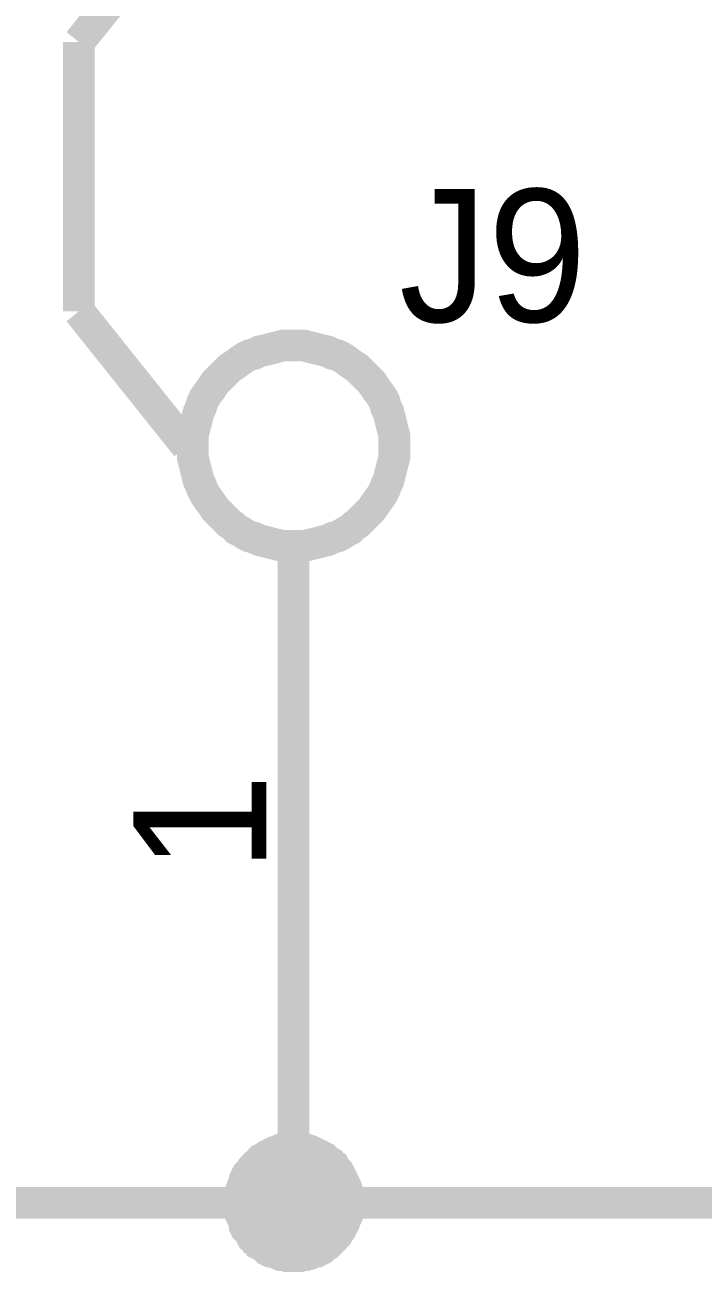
# Model space of a CAD drawing. Header units: millimetres. Extents: x 0 to 800, y 0 to 567.
# Drawn here: x 320.81 to 327.21, y 272.35 to 284.13 of the extents above; entities that cross this region are included whole.
import ezdxf

# ---------------------------------------------------------------- set-up
doc = ezdxf.new("R2010")
doc.units = ezdxf.units.MM
doc.layers.add('Sheet', color=255, linetype='Continuous')

msp = doc.modelspace()

# ---------------------------------------------------------------- linework, layer by layer
at = {"layer": 'Sheet'}
for points, const_width in [([(289.23, 301.241), (311.663, 301.241), (311.663, 273.007), (317.755, 273.007), (323.344, 273.007), (328.888, 273.007), (335.495, 273.007)], 0.3), ([(321.317, 283.972), (322.336, 285.237)], 0.3), ([(321.317, 281.429), (321.317, 283.972)], 0.3), ([(322.336, 280.153), (321.317, 281.429)], 0.3), ([(322.392, 280.153), (322.392, 280.197), (322.392, 280.253), (322.403, 280.298), (322.414, 280.343), (322.426, 280.388), (322.437, 280.433), (322.448, 280.477), (322.47, 280.522), (322.482, 280.567), (322.504, 280.612), (322.526, 280.645), (322.56, 280.69), (322.582, 280.724), (322.605, 280.757), (322.638, 280.791), (322.672, 280.825), (322.706, 280.858), (322.739, 280.892), (322.773, 280.914), (322.806, 280.937), (322.851, 280.97), (322.885, 280.993), (322.929, 281.015), (322.974, 281.026), (323.019, 281.049), (323.064, 281.06), (323.109, 281.071), (323.153, 281.082), (323.198, 281.093), (323.243, 281.105), (323.299, 281.105), (323.344, 281.105)], 0.3), ([(323.344, 281.105), (323.299, 281.105), (323.243, 281.105), (323.198, 281.093), (323.153, 281.082), (323.109, 281.071), (323.064, 281.06), (323.019, 281.049), (322.974, 281.026), (322.929, 281.015), (322.885, 280.993), (322.851, 280.97), (322.806, 280.937), (322.773, 280.914), (322.739, 280.892), (322.706, 280.858), (322.672, 280.825), (322.638, 280.791), (322.605, 280.757), (322.582, 280.724), (322.56, 280.69), (322.526, 280.645), (322.504, 280.612), (322.482, 280.567), (322.47, 280.522), (322.448, 280.477), (322.437, 280.433), (322.426, 280.388), (322.414, 280.343), (322.403, 280.298), (322.392, 280.253), (322.392, 280.197), (322.392, 280.153)], 0.3), ([(323.344, 281.105), (323.344, 281.105)], 0.3), ([(323.344, 281.105), (323.389, 281.105), (323.445, 281.105), (323.489, 281.093), (323.534, 281.082), (323.579, 281.071), (323.624, 281.06), (323.669, 281.049), (323.713, 281.026), (323.758, 281.015), (323.803, 280.993), (323.837, 280.97), (323.881, 280.937), (323.915, 280.914), (323.949, 280.892), (323.982, 280.858), (324.016, 280.825), (324.049, 280.791), (324.083, 280.757), (324.105, 280.724), (324.128, 280.69), (324.161, 280.645), (324.184, 280.612), (324.206, 280.567), (324.217, 280.522), (324.24, 280.477), (324.251, 280.433), (324.262, 280.388), (324.273, 280.343), (324.285, 280.298), (324.296, 280.253), (324.296, 280.197), (324.296, 280.153)], 0.3), ([(324.296, 280.153), (324.296, 280.197), (324.296, 280.253), (324.285, 280.298), (324.273, 280.343), (324.262, 280.388), (324.251, 280.433), (324.24, 280.477), (324.217, 280.522), (324.206, 280.567), (324.184, 280.612), (324.161, 280.645), (324.128, 280.69), (324.105, 280.724), (324.083, 280.757), (324.049, 280.791), (324.016, 280.825), (323.982, 280.858), (323.949, 280.892), (323.915, 280.914), (323.881, 280.937), (323.837, 280.97), (323.803, 280.993), (323.758, 281.015), (323.713, 281.026), (323.669, 281.049), (323.624, 281.06), (323.579, 281.071), (323.534, 281.082), (323.489, 281.093), (323.445, 281.105), (323.389, 281.105), (323.344, 281.105)], 0.3), ([(323.344, 279.212), (323.299, 279.212), (323.243, 279.212), (323.198, 279.223), (323.153, 279.234), (323.109, 279.245), (323.064, 279.257), (323.019, 279.268), (322.974, 279.29), (322.929, 279.301), (322.885, 279.324), (322.851, 279.346), (322.806, 279.369), (322.773, 279.402), (322.739, 279.425), (322.706, 279.458), (322.672, 279.492), (322.638, 279.525), (322.605, 279.559), (322.582, 279.593), (322.56, 279.626), (322.526, 279.671), (322.504, 279.705), (322.482, 279.749), (322.47, 279.783), (322.448, 279.828), (322.437, 279.873), (322.426, 279.917), (322.414, 279.962), (322.403, 280.007), (322.392, 280.052), (322.392, 280.108), (322.392, 280.153)], 0.3), ([(322.392, 280.153), (322.392, 280.153)], 0.3), ([(322.392, 280.153), (322.392, 280.108), (322.392, 280.052), (322.403, 280.007), (322.414, 279.962), (322.426, 279.917), (322.437, 279.873), (322.448, 279.828), (322.47, 279.783), (322.482, 279.749), (322.504, 279.705), (322.526, 279.671), (322.56, 279.626), (322.582, 279.593), (322.605, 279.559), (322.638, 279.525), (322.672, 279.492), (322.706, 279.458), (322.739, 279.425), (322.773, 279.402), (322.806, 279.369), (322.851, 279.346), (322.885, 279.324), (322.929, 279.301), (322.974, 279.29), (323.019, 279.268), (323.064, 279.257), (323.109, 279.245), (323.153, 279.234), (323.198, 279.223), (323.243, 279.212), (323.299, 279.212), (323.344, 279.212)], 0.3), ([(324.296, 280.153), (324.296, 280.108), (324.296, 280.052), (324.285, 280.007), (324.273, 279.962), (324.262, 279.917), (324.251, 279.873), (324.24, 279.828), (324.217, 279.783), (324.206, 279.749), (324.184, 279.705), (324.161, 279.671), (324.128, 279.626), (324.105, 279.593), (324.083, 279.559), (324.049, 279.525), (324.016, 279.492), (323.982, 279.458), (323.949, 279.425), (323.915, 279.402), (323.881, 279.369), (323.837, 279.346), (323.803, 279.324), (323.758, 279.301), (323.713, 279.29), (323.669, 279.268), (323.624, 279.257), (323.579, 279.245), (323.534, 279.234), (323.489, 279.223), (323.445, 279.212), (323.389, 279.212), (323.344, 279.212)], 0.3), ([(323.344, 279.212), (323.389, 279.212), (323.445, 279.212), (323.489, 279.223), (323.534, 279.234), (323.579, 279.245), (323.624, 279.257), (323.669, 279.268), (323.713, 279.29), (323.758, 279.301), (323.803, 279.324), (323.837, 279.346), (323.881, 279.369), (323.915, 279.402), (323.949, 279.425), (323.982, 279.458), (324.016, 279.492), (324.049, 279.525), (324.083, 279.559), (324.105, 279.593), (324.128, 279.626), (324.161, 279.671), (324.184, 279.705), (324.206, 279.749), (324.217, 279.783), (324.24, 279.828), (324.251, 279.873), (324.262, 279.917), (324.273, 279.962), (324.285, 280.007), (324.296, 280.052), (324.296, 280.108), (324.296, 280.153)], 0.3), ([(324.296, 280.153), (324.296, 280.153), (324.296, 280.153), (324.296, 280.153), (324.296, 280.153), (324.296, 280.153), (324.296, 280.153), (324.296, 280.153), (324.296, 280.153), (324.296, 280.153), (324.296, 280.153), (324.296, 280.153), (324.296, 280.153), (324.296, 280.153), (324.296, 280.153), (324.296, 280.153), (324.296, 280.153), (324.296, 280.153), (324.296, 280.153), (324.296, 280.153), (324.296, 280.153), (324.296, 280.153), (324.296, 280.153), (324.296, 280.153), (324.296, 280.153), (324.296, 280.153), (324.296, 280.153), (324.296, 280.153), (324.296, 280.153), (324.296, 280.153), (324.296, 280.153), (324.296, 280.153), (324.296, 280.153)], 0.3), ([(324.296, 280.153), (324.296, 280.153)], 0.3), ([(323.344, 279.212), (323.344, 279.212)], 0.3), ([(323.344, 279.1), (323.344, 276.602)], 0.3), ([(323.344, 276.602), (323.344, 273.007)], 0.3), ([(322.84, 273.007), (322.84, 273.03), (322.84, 273.063), (322.851, 273.086), (322.851, 273.108), (322.851, 273.131), (322.862, 273.164), (322.874, 273.187), (322.885, 273.209), (322.885, 273.231), (322.896, 273.254), (322.907, 273.276), (322.929, 273.299), (322.941, 273.31), (322.952, 273.332), (322.974, 273.355), (322.985, 273.366), (323.008, 273.388), (323.019, 273.399), (323.041, 273.422), (323.064, 273.433), (323.086, 273.444), (323.097, 273.455), (323.12, 273.467), (323.142, 273.478), (323.165, 273.489), (323.198, 273.5), (323.221, 273.511), (323.243, 273.511), (323.265, 273.511), (323.288, 273.523), (323.321, 273.523), (323.344, 273.523)], 0.3), ([(322.84, 273.007), (322.84, 273.03), (322.84, 273.063), (322.851, 273.086), (322.851, 273.108), (322.851, 273.131), (322.862, 273.164), (322.874, 273.187), (322.885, 273.209), (322.885, 273.231), (322.896, 273.254), (322.907, 273.276), (322.929, 273.299), (322.941, 273.31), (322.952, 273.332), (322.974, 273.355), (322.985, 273.366), (323.008, 273.388), (323.019, 273.399), (323.041, 273.422), (323.064, 273.433), (323.086, 273.444), (323.097, 273.455), (323.12, 273.467), (323.142, 273.478), (323.165, 273.489), (323.198, 273.5), (323.221, 273.511), (323.243, 273.511), (323.265, 273.511), (323.288, 273.523), (323.321, 273.523), (323.344, 273.523)], 0.3), ([(322.84, 273.007), (322.84, 273.03), (322.84, 273.063), (322.851, 273.086), (322.851, 273.108), (322.851, 273.131), (322.862, 273.164), (322.874, 273.187), (322.885, 273.209), (322.885, 273.231), (322.896, 273.254), (322.907, 273.276), (322.929, 273.299), (322.941, 273.31), (322.952, 273.332), (322.974, 273.355), (322.985, 273.366), (323.008, 273.388), (323.019, 273.399), (323.041, 273.422), (323.064, 273.433), (323.086, 273.444), (323.097, 273.455), (323.12, 273.467), (323.142, 273.478), (323.165, 273.489), (323.198, 273.5), (323.221, 273.511), (323.243, 273.511), (323.265, 273.511), (323.288, 273.523), (323.321, 273.523), (323.344, 273.523)], 0.3), ([(322.84, 273.007), (322.84, 273.03), (322.84, 273.063), (322.851, 273.086), (322.851, 273.108), (322.851, 273.131), (322.862, 273.164), (322.874, 273.187), (322.885, 273.209), (322.885, 273.231), (322.896, 273.254), (322.907, 273.276), (322.929, 273.299), (322.941, 273.31), (322.952, 273.332), (322.974, 273.355), (322.985, 273.366), (323.008, 273.388), (323.019, 273.399), (323.041, 273.422), (323.064, 273.433), (323.086, 273.444), (323.097, 273.455), (323.12, 273.467), (323.142, 273.478), (323.165, 273.489), (323.198, 273.5), (323.221, 273.511), (323.243, 273.511), (323.265, 273.511), (323.288, 273.523), (323.321, 273.523), (323.344, 273.523)], 0.3), ([(323.344, 273.523), (323.344, 273.523)], 0.3), ([(323.344, 273.523), (323.366, 273.523), (323.4, 273.523), (323.422, 273.511), (323.445, 273.511), (323.467, 273.511), (323.501, 273.5), (323.523, 273.489), (323.545, 273.478), (323.568, 273.467), (323.59, 273.455), (323.613, 273.444), (323.635, 273.433), (323.646, 273.422), (323.669, 273.399), (323.691, 273.388), (323.702, 273.366), (323.725, 273.355), (323.736, 273.332), (323.758, 273.31), (323.769, 273.299), (323.781, 273.276), (323.792, 273.254), (323.803, 273.231), (323.814, 273.209), (323.825, 273.187), (323.837, 273.164), (323.848, 273.131), (323.848, 273.108), (323.848, 273.086), (323.859, 273.063), (323.859, 273.03), (323.859, 273.007)], 0.3), ([(323.344, 273.523), (323.344, 273.523)], 0.3), ([(323.344, 273.523), (323.366, 273.523), (323.4, 273.523), (323.422, 273.511), (323.445, 273.511), (323.467, 273.511), (323.501, 273.5), (323.523, 273.489), (323.545, 273.478), (323.568, 273.467), (323.59, 273.455), (323.613, 273.444), (323.635, 273.433), (323.646, 273.422), (323.669, 273.399), (323.691, 273.388), (323.702, 273.366), (323.725, 273.355), (323.736, 273.332), (323.758, 273.31), (323.769, 273.299), (323.781, 273.276), (323.792, 273.254), (323.803, 273.231), (323.814, 273.209), (323.825, 273.187), (323.837, 273.164), (323.848, 273.131), (323.848, 273.108), (323.848, 273.086), (323.859, 273.063), (323.859, 273.03), (323.859, 273.007)], 0.3), ([(323.344, 273.523), (323.344, 273.523)], 0.3), ([(323.344, 273.523), (323.366, 273.523), (323.4, 273.523), (323.422, 273.511), (323.445, 273.511), (323.467, 273.511), (323.501, 273.5), (323.523, 273.489), (323.545, 273.478), (323.568, 273.467), (323.59, 273.455), (323.613, 273.444), (323.635, 273.433), (323.646, 273.422), (323.669, 273.399), (323.691, 273.388), (323.702, 273.366), (323.725, 273.355), (323.736, 273.332), (323.758, 273.31), (323.769, 273.299), (323.781, 273.276), (323.792, 273.254), (323.803, 273.231), (323.814, 273.209), (323.825, 273.187), (323.837, 273.164), (323.848, 273.131), (323.848, 273.108), (323.848, 273.086), (323.859, 273.063), (323.859, 273.03), (323.859, 273.007)], 0.3), ([(323.344, 273.523), (323.344, 273.523)], 0.3), ([(323.344, 273.523), (323.366, 273.523), (323.4, 273.523), (323.422, 273.511), (323.445, 273.511), (323.467, 273.511), (323.501, 273.5), (323.523, 273.489), (323.545, 273.478), (323.568, 273.467), (323.59, 273.455), (323.613, 273.444), (323.635, 273.433), (323.646, 273.422), (323.669, 273.399), (323.691, 273.388), (323.702, 273.366), (323.725, 273.355), (323.736, 273.332), (323.758, 273.31), (323.769, 273.299), (323.781, 273.276), (323.792, 273.254), (323.803, 273.231), (323.814, 273.209), (323.825, 273.187), (323.837, 273.164), (323.848, 273.131), (323.848, 273.108), (323.848, 273.086), (323.859, 273.063), (323.859, 273.03), (323.859, 273.007)], 0.3), ([(322.84, 273.007), (322.84, 273.03), (322.84, 273.063), (322.851, 273.086), (322.851, 273.108), (322.851, 273.131), (322.862, 273.164), (322.874, 273.187), (322.885, 273.209), (322.885, 273.231), (322.896, 273.254), (322.907, 273.276), (322.929, 273.299), (322.941, 273.31), (322.952, 273.332), (322.974, 273.355), (322.985, 273.366), (323.008, 273.388), (323.019, 273.399), (323.041, 273.422), (323.064, 273.433), (323.086, 273.444), (323.097, 273.455), (323.12, 273.467), (323.142, 273.478), (323.165, 273.489), (323.198, 273.5), (323.221, 273.511), (323.243, 273.511), (323.265, 273.511), (323.288, 273.523), (323.321, 273.523), (323.344, 273.523)], 0.0991), ([(322.84, 273.007), (322.84, 273.03), (322.84, 273.063), (322.851, 273.086), (322.851, 273.108), (322.851, 273.131), (322.862, 273.164), (322.874, 273.187), (322.885, 273.209), (322.885, 273.231), (322.896, 273.254), (322.907, 273.276), (322.929, 273.299), (322.941, 273.31), (322.952, 273.332), (322.974, 273.355), (322.985, 273.366), (323.008, 273.388), (323.019, 273.399), (323.041, 273.422), (323.064, 273.433), (323.086, 273.444), (323.097, 273.455), (323.12, 273.467), (323.142, 273.478), (323.165, 273.489), (323.198, 273.5), (323.221, 273.511), (323.243, 273.511), (323.265, 273.511), (323.288, 273.523), (323.321, 273.523), (323.344, 273.523)], 0.0991), ([(322.84, 273.007), (322.84, 273.03), (322.84, 273.063), (322.851, 273.086), (322.851, 273.108), (322.851, 273.131), (322.862, 273.164), (322.874, 273.187), (322.885, 273.209), (322.885, 273.231), (322.896, 273.254), (322.907, 273.276), (322.929, 273.299), (322.941, 273.31), (322.952, 273.332), (322.974, 273.355), (322.985, 273.366), (323.008, 273.388), (323.019, 273.399), (323.041, 273.422), (323.064, 273.433), (323.086, 273.444), (323.097, 273.455), (323.12, 273.467), (323.142, 273.478), (323.165, 273.489), (323.198, 273.5), (323.221, 273.511), (323.243, 273.511), (323.265, 273.511), (323.288, 273.523), (323.321, 273.523), (323.344, 273.523)], 0.0991), ([(322.84, 273.007), (322.84, 273.03), (322.84, 273.063), (322.851, 273.086), (322.851, 273.108), (322.851, 273.131), (322.862, 273.164), (322.874, 273.187), (322.885, 273.209), (322.885, 273.231), (322.896, 273.254), (322.907, 273.276), (322.929, 273.299), (322.941, 273.31), (322.952, 273.332), (322.974, 273.355), (322.985, 273.366), (323.008, 273.388), (323.019, 273.399), (323.041, 273.422), (323.064, 273.433), (323.086, 273.444), (323.097, 273.455), (323.12, 273.467), (323.142, 273.478), (323.165, 273.489), (323.198, 273.5), (323.221, 273.511), (323.243, 273.511), (323.265, 273.511), (323.288, 273.523), (323.321, 273.523), (323.344, 273.523)], 0.0991), ([(323.344, 273.523), (323.344, 273.523)], 0.0991), ([(323.344, 273.523), (323.366, 273.523), (323.4, 273.523), (323.422, 273.511), (323.445, 273.511), (323.467, 273.511), (323.501, 273.5), (323.523, 273.489), (323.545, 273.478), (323.568, 273.467), (323.59, 273.455), (323.613, 273.444), (323.635, 273.433), (323.646, 273.422), (323.669, 273.399), (323.691, 273.388), (323.702, 273.366), (323.725, 273.355), (323.736, 273.332), (323.758, 273.31), (323.769, 273.299), (323.781, 273.276), (323.792, 273.254), (323.803, 273.231), (323.814, 273.209), (323.825, 273.187), (323.837, 273.164), (323.848, 273.131), (323.848, 273.108), (323.848, 273.086), (323.859, 273.063), (323.859, 273.03), (323.859, 273.007)], 0.0991), ([(323.344, 273.523), (323.344, 273.523)], 0.0991), ([(323.344, 273.523), (323.366, 273.523), (323.4, 273.523), (323.422, 273.511), (323.445, 273.511), (323.467, 273.511), (323.501, 273.5), (323.523, 273.489), (323.545, 273.478), (323.568, 273.467), (323.59, 273.455), (323.613, 273.444), (323.635, 273.433), (323.646, 273.422), (323.669, 273.399), (323.691, 273.388), (323.702, 273.366), (323.725, 273.355), (323.736, 273.332), (323.758, 273.31), (323.769, 273.299), (323.781, 273.276), (323.792, 273.254), (323.803, 273.231), (323.814, 273.209), (323.825, 273.187), (323.837, 273.164), (323.848, 273.131), (323.848, 273.108), (323.848, 273.086), (323.859, 273.063), (323.859, 273.03), (323.859, 273.007)], 0.0991), ([(323.344, 273.523), (323.344, 273.523)], 0.0991), ([(323.344, 273.523), (323.366, 273.523), (323.4, 273.523), (323.422, 273.511), (323.445, 273.511), (323.467, 273.511), (323.501, 273.5), (323.523, 273.489), (323.545, 273.478), (323.568, 273.467), (323.59, 273.455), (323.613, 273.444), (323.635, 273.433), (323.646, 273.422), (323.669, 273.399), (323.691, 273.388), (323.702, 273.366), (323.725, 273.355), (323.736, 273.332), (323.758, 273.31), (323.769, 273.299), (323.781, 273.276), (323.792, 273.254), (323.803, 273.231), (323.814, 273.209), (323.825, 273.187), (323.837, 273.164), (323.848, 273.131), (323.848, 273.108), (323.848, 273.086), (323.859, 273.063), (323.859, 273.03), (323.859, 273.007)], 0.0991), ([(323.344, 273.523), (323.344, 273.523)], 0.0991), ([(323.344, 273.523), (323.366, 273.523), (323.4, 273.523), (323.422, 273.511), (323.445, 273.511), (323.467, 273.511), (323.501, 273.5), (323.523, 273.489), (323.545, 273.478), (323.568, 273.467), (323.59, 273.455), (323.613, 273.444), (323.635, 273.433), (323.646, 273.422), (323.669, 273.399), (323.691, 273.388), (323.702, 273.366), (323.725, 273.355), (323.736, 273.332), (323.758, 273.31), (323.769, 273.299), (323.781, 273.276), (323.792, 273.254), (323.803, 273.231), (323.814, 273.209), (323.825, 273.187), (323.837, 273.164), (323.848, 273.131), (323.848, 273.108), (323.848, 273.086), (323.859, 273.063), (323.859, 273.03), (323.859, 273.007)], 0.0991), ([(323.344, 272.503), (323.321, 272.503), (323.288, 272.503), (323.265, 272.515), (323.243, 272.515), (323.221, 272.515), (323.198, 272.526), (323.165, 272.537), (323.142, 272.548), (323.12, 272.548), (323.097, 272.559), (323.086, 272.571), (323.064, 272.593), (323.041, 272.604), (323.019, 272.615), (323.008, 272.638), (322.985, 272.649), (322.974, 272.671), (322.952, 272.683), (322.941, 272.705), (322.929, 272.727), (322.907, 272.75), (322.896, 272.761), (322.885, 272.783), (322.885, 272.806), (322.874, 272.828), (322.862, 272.862), (322.851, 272.884), (322.851, 272.907), (322.851, 272.929), (322.84, 272.951), (322.84, 272.985), (322.84, 273.007)], 0.3), ([(322.84, 273.007), (322.84, 273.007)], 0.3), ([(323.344, 272.503), (323.321, 272.503), (323.288, 272.503), (323.265, 272.515), (323.243, 272.515), (323.221, 272.515), (323.198, 272.526), (323.165, 272.537), (323.142, 272.548), (323.12, 272.548), (323.097, 272.559), (323.086, 272.571), (323.064, 272.593), (323.041, 272.604), (323.019, 272.615), (323.008, 272.638), (322.985, 272.649), (322.974, 272.671), (322.952, 272.683), (322.941, 272.705), (322.929, 272.727), (322.907, 272.75), (322.896, 272.761), (322.885, 272.783), (322.885, 272.806), (322.874, 272.828), (322.862, 272.862), (322.851, 272.884), (322.851, 272.907), (322.851, 272.929), (322.84, 272.951), (322.84, 272.985), (322.84, 273.007)], 0.3), ([(322.84, 273.007), (322.84, 273.007)], 0.3), ([(323.344, 272.503), (323.321, 272.503), (323.288, 272.503), (323.265, 272.515), (323.243, 272.515), (323.221, 272.515), (323.198, 272.526), (323.165, 272.537), (323.142, 272.548), (323.12, 272.548), (323.097, 272.559), (323.086, 272.571), (323.064, 272.593), (323.041, 272.604), (323.019, 272.615), (323.008, 272.638), (322.985, 272.649), (322.974, 272.671), (322.952, 272.683), (322.941, 272.705), (322.929, 272.727), (322.907, 272.75), (322.896, 272.761), (322.885, 272.783), (322.885, 272.806), (322.874, 272.828), (322.862, 272.862), (322.851, 272.884), (322.851, 272.907), (322.851, 272.929), (322.84, 272.951), (322.84, 272.985), (322.84, 273.007)], 0.3), ([(322.84, 273.007), (322.84, 273.007)], 0.3), ([(323.344, 272.503), (323.321, 272.503), (323.288, 272.503), (323.265, 272.515), (323.243, 272.515), (323.221, 272.515), (323.198, 272.526), (323.165, 272.537), (323.142, 272.548), (323.12, 272.548), (323.097, 272.559), (323.086, 272.571), (323.064, 272.593), (323.041, 272.604), (323.019, 272.615), (323.008, 272.638), (322.985, 272.649), (322.974, 272.671), (322.952, 272.683), (322.941, 272.705), (322.929, 272.727), (322.907, 272.75), (322.896, 272.761), (322.885, 272.783), (322.885, 272.806), (322.874, 272.828), (322.862, 272.862), (322.851, 272.884), (322.851, 272.907), (322.851, 272.929), (322.84, 272.951), (322.84, 272.985), (322.84, 273.007)], 0.3), ([(322.84, 273.007), (322.84, 273.007)], 0.3), ([(323.859, 273.007), (323.859, 272.985), (323.859, 272.951), (323.848, 272.929), (323.848, 272.907), (323.848, 272.884), (323.837, 272.862), (323.825, 272.828), (323.814, 272.806), (323.803, 272.783), (323.792, 272.761), (323.781, 272.75), (323.769, 272.727), (323.758, 272.705), (323.736, 272.683), (323.725, 272.671), (323.702, 272.649), (323.691, 272.638), (323.669, 272.615), (323.646, 272.604), (323.635, 272.593), (323.613, 272.571), (323.59, 272.559), (323.568, 272.548), (323.545, 272.548), (323.523, 272.537), (323.501, 272.526), (323.467, 272.515), (323.445, 272.515), (323.422, 272.515), (323.4, 272.503), (323.366, 272.503), (323.344, 272.503)], 0.3), ([(323.859, 273.007), (323.859, 272.985), (323.859, 272.951), (323.848, 272.929), (323.848, 272.907), (323.848, 272.884), (323.837, 272.862), (323.825, 272.828), (323.814, 272.806), (323.803, 272.783), (323.792, 272.761), (323.781, 272.75), (323.769, 272.727), (323.758, 272.705), (323.736, 272.683), (323.725, 272.671), (323.702, 272.649), (323.691, 272.638), (323.669, 272.615), (323.646, 272.604), (323.635, 272.593), (323.613, 272.571), (323.59, 272.559), (323.568, 272.548), (323.545, 272.548), (323.523, 272.537), (323.501, 272.526), (323.467, 272.515), (323.445, 272.515), (323.422, 272.515), (323.4, 272.503), (323.366, 272.503), (323.344, 272.503)], 0.3), ([(323.859, 273.007), (323.859, 272.985), (323.859, 272.951), (323.848, 272.929), (323.848, 272.907), (323.848, 272.884), (323.837, 272.862), (323.825, 272.828), (323.814, 272.806), (323.803, 272.783), (323.792, 272.761), (323.781, 272.75), (323.769, 272.727), (323.758, 272.705), (323.736, 272.683), (323.725, 272.671), (323.702, 272.649), (323.691, 272.638), (323.669, 272.615), (323.646, 272.604), (323.635, 272.593), (323.613, 272.571), (323.59, 272.559), (323.568, 272.548), (323.545, 272.548), (323.523, 272.537), (323.501, 272.526), (323.467, 272.515), (323.445, 272.515), (323.422, 272.515), (323.4, 272.503), (323.366, 272.503), (323.344, 272.503)], 0.3), ([(323.859, 273.007), (323.859, 272.985), (323.859, 272.951), (323.848, 272.929), (323.848, 272.907), (323.848, 272.884), (323.837, 272.862), (323.825, 272.828), (323.814, 272.806), (323.803, 272.783), (323.792, 272.761), (323.781, 272.75), (323.769, 272.727), (323.758, 272.705), (323.736, 272.683), (323.725, 272.671), (323.702, 272.649), (323.691, 272.638), (323.669, 272.615), (323.646, 272.604), (323.635, 272.593), (323.613, 272.571), (323.59, 272.559), (323.568, 272.548), (323.545, 272.548), (323.523, 272.537), (323.501, 272.526), (323.467, 272.515), (323.445, 272.515), (323.422, 272.515), (323.4, 272.503), (323.366, 272.503), (323.344, 272.503)], 0.3), ([(323.859, 273.007), (323.859, 273.007), (323.859, 273.007), (323.859, 273.007), (323.859, 273.007), (323.859, 273.007), (323.859, 273.007), (323.859, 273.007), (323.859, 273.007), (323.859, 273.007), (323.859, 273.007), (323.859, 273.007), (323.859, 273.007), (323.859, 273.007), (323.859, 273.007), (323.859, 273.007), (323.859, 273.007), (323.859, 273.007), (323.859, 273.007), (323.859, 273.007), (323.859, 273.007), (323.859, 273.007), (323.859, 273.007), (323.859, 273.007), (323.859, 273.007), (323.859, 273.007), (323.859, 273.007), (323.859, 273.007), (323.859, 273.007), (323.859, 273.007), (323.859, 273.007), (323.859, 273.007), (323.859, 273.007)], 0.3), ([(323.859, 273.007), (323.859, 273.007)], 0.3), ([(323.859, 273.007), (323.859, 273.007), (323.859, 273.007), (323.859, 273.007), (323.859, 273.007), (323.859, 273.007), (323.859, 273.007), (323.859, 273.007), (323.859, 273.007), (323.859, 273.007), (323.859, 273.007), (323.859, 273.007), (323.859, 273.007), (323.859, 273.007), (323.859, 273.007), (323.859, 273.007), (323.859, 273.007), (323.859, 273.007), (323.859, 273.007), (323.859, 273.007), (323.859, 273.007), (323.859, 273.007), (323.859, 273.007), (323.859, 273.007), (323.859, 273.007), (323.859, 273.007), (323.859, 273.007), (323.859, 273.007), (323.859, 273.007), (323.859, 273.007), (323.859, 273.007), (323.859, 273.007), (323.859, 273.007)], 0.3), ([(323.859, 273.007), (323.859, 273.007)], 0.3), ([(323.859, 273.007), (323.859, 273.007), (323.859, 273.007), (323.859, 273.007), (323.859, 273.007), (323.859, 273.007), (323.859, 273.007), (323.859, 273.007), (323.859, 273.007), (323.859, 273.007), (323.859, 273.007), (323.859, 273.007), (323.859, 273.007), (323.859, 273.007), (323.859, 273.007), (323.859, 273.007), (323.859, 273.007), (323.859, 273.007), (323.859, 273.007), (323.859, 273.007), (323.859, 273.007), (323.859, 273.007), (323.859, 273.007), (323.859, 273.007), (323.859, 273.007), (323.859, 273.007), (323.859, 273.007), (323.859, 273.007), (323.859, 273.007), (323.859, 273.007), (323.859, 273.007), (323.859, 273.007), (323.859, 273.007)], 0.3), ([(323.859, 273.007), (323.859, 273.007)], 0.3), ([(323.859, 273.007), (323.859, 273.007), (323.859, 273.007), (323.859, 273.007), (323.859, 273.007), (323.859, 273.007), (323.859, 273.007), (323.859, 273.007), (323.859, 273.007), (323.859, 273.007), (323.859, 273.007), (323.859, 273.007), (323.859, 273.007), (323.859, 273.007), (323.859, 273.007), (323.859, 273.007), (323.859, 273.007), (323.859, 273.007), (323.859, 273.007), (323.859, 273.007), (323.859, 273.007), (323.859, 273.007), (323.859, 273.007), (323.859, 273.007), (323.859, 273.007), (323.859, 273.007), (323.859, 273.007), (323.859, 273.007), (323.859, 273.007), (323.859, 273.007), (323.859, 273.007), (323.859, 273.007), (323.859, 273.007)], 0.3), ([(323.859, 273.007), (323.859, 273.007)], 0.3), ([(323.344, 272.503), (323.321, 272.503), (323.288, 272.503), (323.265, 272.515), (323.243, 272.515), (323.221, 272.515), (323.198, 272.526), (323.165, 272.537), (323.142, 272.548), (323.12, 272.548), (323.097, 272.559), (323.086, 272.571), (323.064, 272.593), (323.041, 272.604), (323.019, 272.615), (323.008, 272.638), (322.985, 272.649), (322.974, 272.671), (322.952, 272.683), (322.941, 272.705), (322.929, 272.727), (322.907, 272.75), (322.896, 272.761), (322.885, 272.783), (322.885, 272.806), (322.874, 272.828), (322.862, 272.862), (322.851, 272.884), (322.851, 272.907), (322.851, 272.929), (322.84, 272.951), (322.84, 272.985), (322.84, 273.007)], 0.0991), ([(322.84, 273.007), (322.84, 273.007)], 0.0991), ([(323.344, 272.503), (323.321, 272.503), (323.288, 272.503), (323.265, 272.515), (323.243, 272.515), (323.221, 272.515), (323.198, 272.526), (323.165, 272.537), (323.142, 272.548), (323.12, 272.548), (323.097, 272.559), (323.086, 272.571), (323.064, 272.593), (323.041, 272.604), (323.019, 272.615), (323.008, 272.638), (322.985, 272.649), (322.974, 272.671), (322.952, 272.683), (322.941, 272.705), (322.929, 272.727), (322.907, 272.75), (322.896, 272.761), (322.885, 272.783), (322.885, 272.806), (322.874, 272.828), (322.862, 272.862), (322.851, 272.884), (322.851, 272.907), (322.851, 272.929), (322.84, 272.951), (322.84, 272.985), (322.84, 273.007)], 0.0991), ([(322.84, 273.007), (322.84, 273.007)], 0.0991), ([(323.344, 272.503), (323.321, 272.503), (323.288, 272.503), (323.265, 272.515), (323.243, 272.515), (323.221, 272.515), (323.198, 272.526), (323.165, 272.537), (323.142, 272.548), (323.12, 272.548), (323.097, 272.559), (323.086, 272.571), (323.064, 272.593), (323.041, 272.604), (323.019, 272.615), (323.008, 272.638), (322.985, 272.649), (322.974, 272.671), (322.952, 272.683), (322.941, 272.705), (322.929, 272.727), (322.907, 272.75), (322.896, 272.761), (322.885, 272.783), (322.885, 272.806), (322.874, 272.828), (322.862, 272.862), (322.851, 272.884), (322.851, 272.907), (322.851, 272.929), (322.84, 272.951), (322.84, 272.985), (322.84, 273.007)], 0.0991), ([(322.84, 273.007), (322.84, 273.007)], 0.0991), ([(323.344, 272.503), (323.321, 272.503), (323.288, 272.503), (323.265, 272.515), (323.243, 272.515), (323.221, 272.515), (323.198, 272.526), (323.165, 272.537), (323.142, 272.548), (323.12, 272.548), (323.097, 272.559), (323.086, 272.571), (323.064, 272.593), (323.041, 272.604), (323.019, 272.615), (323.008, 272.638), (322.985, 272.649), (322.974, 272.671), (322.952, 272.683), (322.941, 272.705), (322.929, 272.727), (322.907, 272.75), (322.896, 272.761), (322.885, 272.783), (322.885, 272.806), (322.874, 272.828), (322.862, 272.862), (322.851, 272.884), (322.851, 272.907), (322.851, 272.929), (322.84, 272.951), (322.84, 272.985), (322.84, 273.007)], 0.0991), ([(322.84, 273.007), (322.84, 273.007)], 0.0991), ([(323.859, 273.007), (323.859, 272.985), (323.859, 272.951), (323.848, 272.929), (323.848, 272.907), (323.848, 272.884), (323.837, 272.862), (323.825, 272.828), (323.814, 272.806), (323.803, 272.783), (323.792, 272.761), (323.781, 272.75), (323.769, 272.727), (323.758, 272.705), (323.736, 272.683), (323.725, 272.671), (323.702, 272.649), (323.691, 272.638), (323.669, 272.615), (323.646, 272.604), (323.635, 272.593), (323.613, 272.571), (323.59, 272.559), (323.568, 272.548), (323.545, 272.548), (323.523, 272.537), (323.501, 272.526), (323.467, 272.515), (323.445, 272.515), (323.422, 272.515), (323.4, 272.503), (323.366, 272.503), (323.344, 272.503)], 0.0991), ([(323.859, 273.007), (323.859, 272.985), (323.859, 272.951), (323.848, 272.929), (323.848, 272.907), (323.848, 272.884), (323.837, 272.862), (323.825, 272.828), (323.814, 272.806), (323.803, 272.783), (323.792, 272.761), (323.781, 272.75), (323.769, 272.727), (323.758, 272.705), (323.736, 272.683), (323.725, 272.671), (323.702, 272.649), (323.691, 272.638), (323.669, 272.615), (323.646, 272.604), (323.635, 272.593), (323.613, 272.571), (323.59, 272.559), (323.568, 272.548), (323.545, 272.548), (323.523, 272.537), (323.501, 272.526), (323.467, 272.515), (323.445, 272.515), (323.422, 272.515), (323.4, 272.503), (323.366, 272.503), (323.344, 272.503)], 0.0991), ([(323.859, 273.007), (323.859, 272.985), (323.859, 272.951), (323.848, 272.929), (323.848, 272.907), (323.848, 272.884), (323.837, 272.862), (323.825, 272.828), (323.814, 272.806), (323.803, 272.783), (323.792, 272.761), (323.781, 272.75), (323.769, 272.727), (323.758, 272.705), (323.736, 272.683), (323.725, 272.671), (323.702, 272.649), (323.691, 272.638), (323.669, 272.615), (323.646, 272.604), (323.635, 272.593), (323.613, 272.571), (323.59, 272.559), (323.568, 272.548), (323.545, 272.548), (323.523, 272.537), (323.501, 272.526), (323.467, 272.515), (323.445, 272.515), (323.422, 272.515), (323.4, 272.503), (323.366, 272.503), (323.344, 272.503)], 0.0991), ([(323.859, 273.007), (323.859, 272.985), (323.859, 272.951), (323.848, 272.929), (323.848, 272.907), (323.848, 272.884), (323.837, 272.862), (323.825, 272.828), (323.814, 272.806), (323.803, 272.783), (323.792, 272.761), (323.781, 272.75), (323.769, 272.727), (323.758, 272.705), (323.736, 272.683), (323.725, 272.671), (323.702, 272.649), (323.691, 272.638), (323.669, 272.615), (323.646, 272.604), (323.635, 272.593), (323.613, 272.571), (323.59, 272.559), (323.568, 272.548), (323.545, 272.548), (323.523, 272.537), (323.501, 272.526), (323.467, 272.515), (323.445, 272.515), (323.422, 272.515), (323.4, 272.503), (323.366, 272.503), (323.344, 272.503)], 0.0991), ([(323.859, 273.007), (323.859, 273.007), (323.859, 273.007), (323.859, 273.007), (323.859, 273.007), (323.859, 273.007), (323.859, 273.007), (323.859, 273.007), (323.859, 273.007), (323.859, 273.007), (323.859, 273.007), (323.859, 273.007), (323.859, 273.007), (323.859, 273.007), (323.859, 273.007), (323.859, 273.007), (323.859, 273.007), (323.859, 273.007), (323.859, 273.007), (323.859, 273.007), (323.859, 273.007), (323.859, 273.007), (323.859, 273.007), (323.859, 273.007), (323.859, 273.007), (323.859, 273.007), (323.859, 273.007), (323.859, 273.007), (323.859, 273.007), (323.859, 273.007), (323.859, 273.007), (323.859, 273.007), (323.859, 273.007)], 0.0991), ([(323.859, 273.007), (323.859, 273.007)], 0.0991), ([(323.859, 273.007), (323.859, 273.007), (323.859, 273.007), (323.859, 273.007), (323.859, 273.007), (323.859, 273.007), (323.859, 273.007), (323.859, 273.007), (323.859, 273.007), (323.859, 273.007), (323.859, 273.007), (323.859, 273.007), (323.859, 273.007), (323.859, 273.007), (323.859, 273.007), (323.859, 273.007), (323.859, 273.007), (323.859, 273.007), (323.859, 273.007), (323.859, 273.007), (323.859, 273.007), (323.859, 273.007), (323.859, 273.007), (323.859, 273.007), (323.859, 273.007), (323.859, 273.007), (323.859, 273.007), (323.859, 273.007), (323.859, 273.007), (323.859, 273.007), (323.859, 273.007), (323.859, 273.007), (323.859, 273.007)], 0.0991), ([(323.859, 273.007), (323.859, 273.007)], 0.0991), ([(323.859, 273.007), (323.859, 273.007), (323.859, 273.007), (323.859, 273.007), (323.859, 273.007), (323.859, 273.007), (323.859, 273.007), (323.859, 273.007), (323.859, 273.007), (323.859, 273.007), (323.859, 273.007), (323.859, 273.007), (323.859, 273.007), (323.859, 273.007), (323.859, 273.007), (323.859, 273.007), (323.859, 273.007), (323.859, 273.007), (323.859, 273.007), (323.859, 273.007), (323.859, 273.007), (323.859, 273.007), (323.859, 273.007), (323.859, 273.007), (323.859, 273.007), (323.859, 273.007), (323.859, 273.007), (323.859, 273.007), (323.859, 273.007), (323.859, 273.007), (323.859, 273.007), (323.859, 273.007), (323.859, 273.007)], 0.0991), ([(323.859, 273.007), (323.859, 273.007)], 0.0991), ([(323.859, 273.007), (323.859, 273.007), (323.859, 273.007), (323.859, 273.007), (323.859, 273.007), (323.859, 273.007), (323.859, 273.007), (323.859, 273.007), (323.859, 273.007), (323.859, 273.007), (323.859, 273.007), (323.859, 273.007), (323.859, 273.007), (323.859, 273.007), (323.859, 273.007), (323.859, 273.007), (323.859, 273.007), (323.859, 273.007), (323.859, 273.007), (323.859, 273.007), (323.859, 273.007), (323.859, 273.007), (323.859, 273.007), (323.859, 273.007), (323.859, 273.007), (323.859, 273.007), (323.859, 273.007), (323.859, 273.007), (323.859, 273.007), (323.859, 273.007), (323.859, 273.007), (323.859, 273.007), (323.859, 273.007)], 0.0991), ([(323.859, 273.007), (323.859, 273.007)], 0.0991)]:
    msp.add_lwpolyline(points, dxfattribs=dict(at, const_width=const_width))
at = {"layer": 'Sheet', "const_width": 0.508}
msp.add_lwpolyline([(323.088, 273.016, 1), (323.596, 273.016, 1)], format="xyb", close=True, dxfattribs=at)

# ---------------------------------------------------------------- texts
at = {"layer": 'Sheet'}
msp.add_text('J9', height=1.2543, dxfattribs=at).set_placement((324.341, 281.329))
msp.add_text('1', height=1.254, rotation=90, dxfattribs=at).set_placement((323.086, 276.132))

doc.saveas('drawing.dxf')
